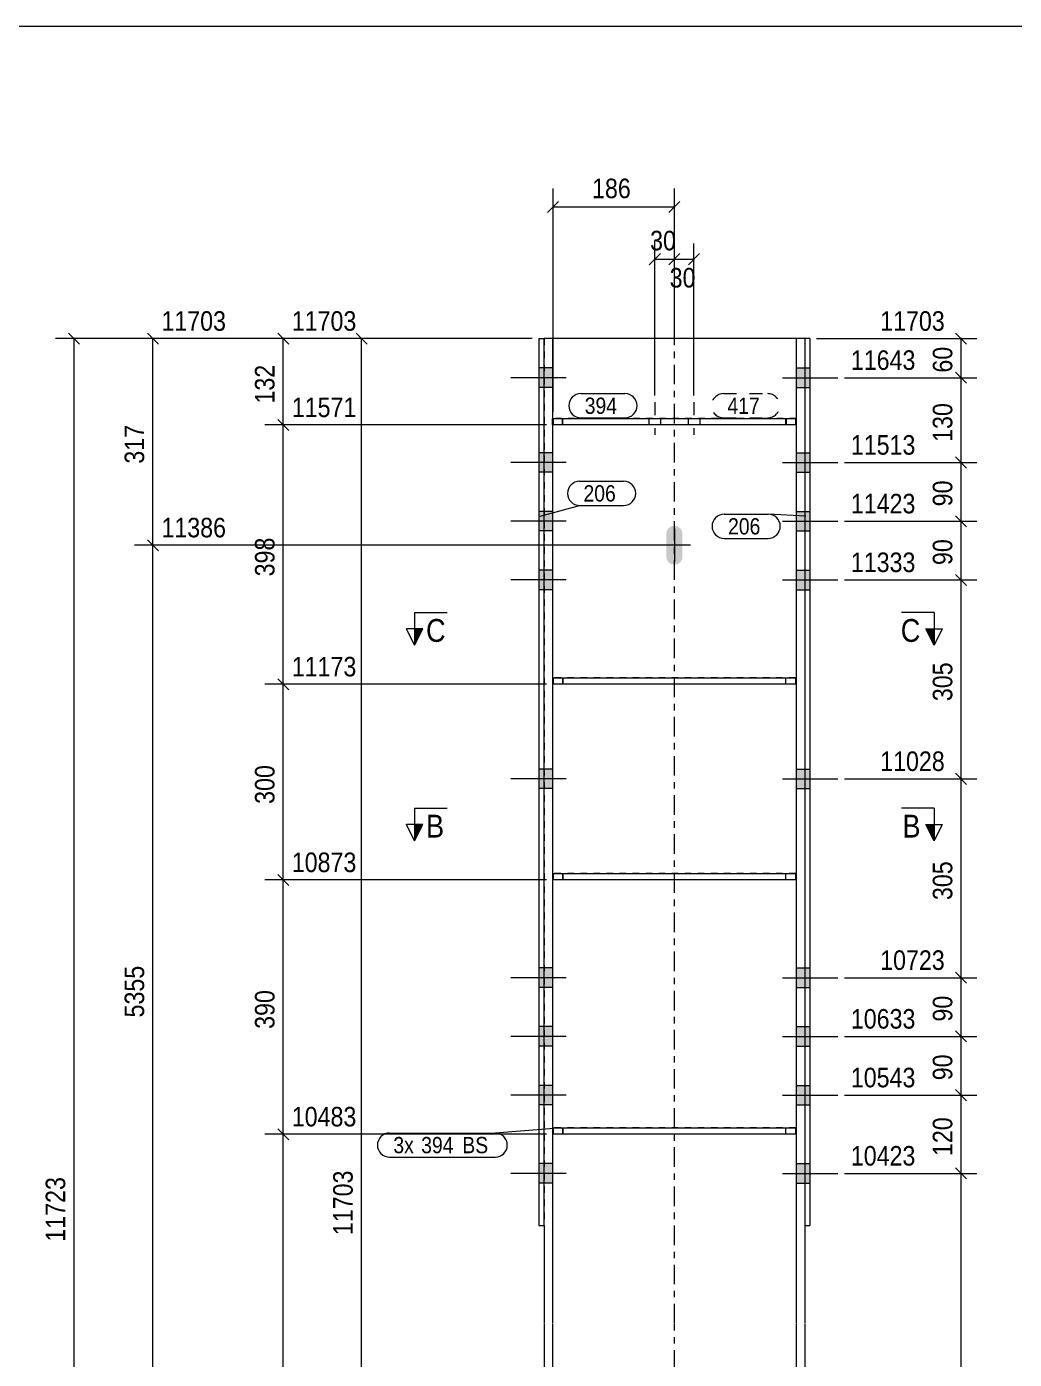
# Model space of a CAD drawing. Header units: millimetres. Extents: x 2 to 579, y 1 to 405.
# Drawn here: x 140.9 to 292.5, y 200.7 to 405 of the extents above; entities that cross this region are included whole.
import ezdxf

# ---------------------------------------------------------------- set-up
doc = ezdxf.new("R2010")
doc.units = ezdxf.units.MM
for name, pattern in [('XKITLINE00', [0]), ('XKITLINE01', [4, 1, -1, 1, -1]), ('XKITLINE02', [4, 2, -2]), ('XKITLINE03', [6, 3, -1, 1, -1])]:
    doc.linetypes.add(name, pattern=pattern)
for name, color, linetype, lineweight in [('Bolt', 3, 'Continuous', 0), ('Dimensions', 7, 'Continuous', 0), ('DrawingSheet', 5, 'Continuous', 0), ('Part', 2, 'Continuous', 0), ('PartMark', 7, 'Continuous', 0), ('Section', 6, 'Continuous', 0)]:
    doc.layers.add(name, color=color, linetype=linetype, lineweight=lineweight)
doc.styles.add('ARIAL', font='ARIAL.TTF')

# ---------------------------------------------------------------- blocks, each defined once
blk = doc.blocks.new('*A8')
at = {"layer": 'Bolt'}
blk.add_hatch(color=3, dxfattribs=at).paths.add_polyline_path([(240.79, 322.58), (240.31, 322.49), (239.84, 322.58), (239.43, 322.85), (239.16, 323.26), (239.06, 323.74), (239.06, 327.24), (239.16, 327.72), (239.43, 328.12), (239.84, 328.39), (240.31, 328.49), (240.79, 328.39), (241.2, 328.12), (241.47, 327.72), (241.56, 327.24), (241.56, 323.74), (241.47, 323.26), (241.2, 322.85)], flags=17)
at = {"layer": 'Bolt', "color": 3, "linetype": 'XKITLINE00', "lineweight": 0}
for p, q in [((240.31, 327.99), (240.31, 322.99)), ((242.81, 325.49), (237.81, 325.49))]:
    blk.add_line(p, q, dxfattribs=at)
blk = doc.blocks.new('*A9')
at = {"layer": 'Bolt'}
for points in [[(260.31, 349.67), (259.01, 349.67), (259.01, 352.67), (260.31, 352.67)], [(260.31, 349.67), (259.01, 349.67), (259.01, 352.67), (260.31, 352.67)], [(261.11, 349.67), (260.31, 349.67), (260.31, 352.67), (261.11, 352.67)], [(261.11, 349.67), (260.31, 349.67), (260.31, 352.67), (261.11, 352.67)], [(260.31, 336.67), (259.01, 336.67), (259.01, 339.67), (260.31, 339.67)], [(260.31, 336.67), (259.01, 336.67), (259.01, 339.67), (260.31, 339.67)], [(261.11, 336.67), (260.31, 336.67), (260.31, 339.67), (261.11, 339.67)], [(261.11, 336.67), (260.31, 336.67), (260.31, 339.67), (261.11, 339.67)], [(260.31, 327.67), (259.01, 327.67), (259.01, 330.67), (260.31, 330.67)], [(260.31, 327.67), (259.01, 327.67), (259.01, 330.67), (260.31, 330.67)], [(261.11, 327.67), (260.31, 327.67), (260.31, 330.67), (261.11, 330.67)], [(261.11, 327.67), (260.31, 327.67), (260.31, 330.67), (261.11, 330.67)], [(260.31, 318.67), (259.01, 318.67), (259.01, 321.67), (260.31, 321.67)], [(260.31, 318.67), (259.01, 318.67), (259.01, 321.67), (260.31, 321.67)], [(261.11, 318.67), (260.31, 318.67), (260.31, 321.67), (261.11, 321.67)], [(261.11, 318.67), (260.31, 318.67), (260.31, 321.67), (261.11, 321.67)], [(260.31, 288.17), (259.01, 288.17), (259.01, 291.17), (260.31, 291.17)], [(260.31, 288.17), (259.01, 288.17), (259.01, 291.17), (260.31, 291.17)], [(261.11, 288.17), (260.31, 288.17), (260.31, 291.17), (261.11, 291.17)], [(261.11, 288.17), (260.31, 288.17), (260.31, 291.17), (261.11, 291.17)], [(260.31, 257.67), (259.01, 257.67), (259.01, 260.67), (260.31, 260.67)], [(260.31, 257.67), (259.01, 257.67), (259.01, 260.67), (260.31, 260.67)], [(261.11, 257.67), (260.31, 257.67), (260.31, 260.67), (261.11, 260.67)], [(261.11, 257.67), (260.31, 257.67), (260.31, 260.67), (261.11, 260.67)], [(260.31, 248.67), (259.01, 248.67), (259.01, 251.67), (260.31, 251.67)], [(260.31, 248.67), (259.01, 248.67), (259.01, 251.67), (260.31, 251.67)], [(261.11, 248.67), (260.31, 248.67), (260.31, 251.67), (261.11, 251.67)], [(261.11, 248.67), (260.31, 248.67), (260.31, 251.67), (261.11, 251.67)], [(260.31, 239.67), (259.01, 239.67), (259.01, 242.67), (260.31, 242.67)], [(260.31, 239.67), (259.01, 239.67), (259.01, 242.67), (260.31, 242.67)], [(261.11, 239.67), (260.31, 239.67), (260.31, 242.67), (261.11, 242.67)], [(261.11, 239.67), (260.31, 239.67), (260.31, 242.67), (261.11, 242.67)], [(260.31, 227.67), (259.01, 227.67), (259.01, 230.67), (260.31, 230.67)], [(260.31, 227.67), (259.01, 227.67), (259.01, 230.67), (260.31, 230.67)], [(261.11, 227.67), (260.31, 227.67), (260.31, 230.67), (261.11, 230.67)], [(261.11, 227.67), (260.31, 227.67), (260.31, 230.67), (261.11, 230.67)]]:
    blk.add_hatch(color=3, dxfattribs=at).paths.add_polyline_path(points, flags=17)
at = {"layer": 'Bolt', "color": 3, "linetype": 'XKITLINE00', "lineweight": 0}
for p, q in [((259.01, 352.67), (260.31, 352.67)), ((259.01, 352.67), (260.31, 352.67)), ((260.31, 352.67), (261.11, 352.67)), ((260.31, 352.67), (261.11, 352.67)), ((256.91, 351.17), (265.41, 351.17)), ((256.91, 351.17), (265.41, 351.17)), ((259.01, 349.67), (260.31, 349.67)), ((259.01, 349.67), (260.31, 349.67)), ((260.31, 349.67), (261.11, 349.67)), ((260.31, 349.67), (261.11, 349.67)), ((259.01, 339.67), (260.31, 339.67)), ((259.01, 339.67), (260.31, 339.67)), ((260.31, 339.67), (261.11, 339.67)), ((260.31, 339.67), (261.11, 339.67)), ((256.91, 338.17), (265.41, 338.17)), ((256.91, 338.17), (265.41, 338.17)), ((259.01, 336.67), (260.31, 336.67)), ((259.01, 336.67), (260.31, 336.67)), ((260.31, 336.67), (261.11, 336.67)), ((260.31, 336.67), (261.11, 336.67)), ((256.91, 329.17), (265.41, 329.17)), ((256.91, 329.17), (265.41, 329.17)), ((259.01, 330.67), (260.31, 330.67)), ((259.01, 330.67), (260.31, 330.67)), ((260.31, 330.67), (261.11, 330.67)), ((260.31, 330.67), (261.11, 330.67)), ((259.01, 327.67), (260.31, 327.67)), ((259.01, 327.67), (260.31, 327.67)), ((260.31, 327.67), (261.11, 327.67)), ((260.31, 327.67), (261.11, 327.67)), ((259.01, 321.67), (260.31, 321.67)), ((259.01, 321.67), (260.31, 321.67)), ((260.31, 321.67), (261.11, 321.67)), ((260.31, 321.67), (261.11, 321.67)), ((256.91, 320.17), (265.41, 320.17)), ((256.91, 320.17), (265.41, 320.17)), ((259.01, 318.67), (260.31, 318.67)), ((259.01, 318.67), (260.31, 318.67)), ((260.31, 318.67), (261.11, 318.67)), ((260.31, 318.67), (261.11, 318.67)), ((259.01, 291.17), (260.31, 291.17)), ((259.01, 291.17), (260.31, 291.17)), ((260.31, 291.17), (261.11, 291.17)), ((260.31, 291.17), (261.11, 291.17)), ((256.91, 289.67), (265.41, 289.67)), ((256.91, 289.67), (265.41, 289.67)), ((259.01, 288.17), (260.31, 288.17)), ((259.01, 288.17), (260.31, 288.17)), ((260.31, 288.17), (261.11, 288.17)), ((260.31, 288.17), (261.11, 288.17)), ((259.01, 260.67), (260.31, 260.67)), ((259.01, 260.67), (260.31, 260.67)), ((260.31, 260.67), (261.11, 260.67)), ((260.31, 260.67), (261.11, 260.67)), ((256.91, 259.17), (265.41, 259.17)), ((256.91, 259.17), (265.41, 259.17)), ((259.01, 257.67), (260.31, 257.67)), ((259.01, 257.67), (260.31, 257.67)), ((260.31, 257.67), (261.11, 257.67)), ((260.31, 257.67), (261.11, 257.67)), ((259.01, 251.67), (260.31, 251.67)), ((259.01, 251.67), (260.31, 251.67)), ((260.31, 251.67), (261.11, 251.67)), ((260.31, 251.67), (261.11, 251.67)), ((256.91, 250.17), (265.41, 250.17)), ((256.91, 250.17), (265.41, 250.17)), ((259.01, 248.67), (260.31, 248.67)), ((259.01, 248.67), (260.31, 248.67)), ((260.31, 248.67), (261.11, 248.67)), ((260.31, 248.67), (261.11, 248.67)), ((256.91, 241.17), (265.41, 241.17)), ((256.91, 241.17), (265.41, 241.17)), ((259.01, 242.67), (260.31, 242.67)), ((259.01, 242.67), (260.31, 242.67)), ((260.31, 242.67), (261.11, 242.67)), ((260.31, 242.67), (261.11, 242.67)), ((259.01, 239.67), (260.31, 239.67)), ((259.01, 239.67), (260.31, 239.67)), ((260.31, 239.67), (261.11, 239.67)), ((260.31, 239.67), (261.11, 239.67)), ((256.91, 229.17), (265.41, 229.17)), ((256.91, 229.17), (265.41, 229.17)), ((259.01, 230.67), (260.31, 230.67)), ((259.01, 230.67), (260.31, 230.67)), ((260.31, 230.67), (261.11, 230.67)), ((260.31, 230.67), (261.11, 230.67)), ((259.01, 227.67), (260.31, 227.67)), ((259.01, 227.67), (260.31, 227.67)), ((260.31, 227.67), (261.11, 227.67)), ((260.31, 227.67), (261.11, 227.67))]:
    blk.add_line(p, q, dxfattribs=at)
blk = doc.blocks.new('*A10')
at = {"layer": 'Bolt'}
for points in [[(220.31, 349.67), (219.51, 349.67), (219.51, 352.67), (220.31, 352.67)], [(220.31, 349.67), (219.51, 349.67), (219.51, 352.67), (220.31, 352.67)], [(221.61, 349.67), (220.31, 349.67), (220.31, 352.67), (221.61, 352.67)], [(221.61, 349.67), (220.31, 349.67), (220.31, 352.67), (221.61, 352.67)], [(220.31, 336.67), (219.51, 336.67), (219.51, 339.67), (220.31, 339.67)], [(220.31, 336.67), (219.51, 336.67), (219.51, 339.67), (220.31, 339.67)], [(221.61, 336.67), (220.31, 336.67), (220.31, 339.67), (221.61, 339.67)], [(221.61, 336.67), (220.31, 336.67), (220.31, 339.67), (221.61, 339.67)], [(220.31, 327.67), (219.51, 327.67), (219.51, 330.67), (220.31, 330.67)], [(220.31, 327.67), (219.51, 327.67), (219.51, 330.67), (220.31, 330.67)], [(221.61, 327.67), (220.31, 327.67), (220.31, 330.67), (221.61, 330.67)], [(221.61, 327.67), (220.31, 327.67), (220.31, 330.67), (221.61, 330.67)], [(220.31, 318.67), (219.51, 318.67), (219.51, 321.67), (220.31, 321.67)], [(220.31, 318.67), (219.51, 318.67), (219.51, 321.67), (220.31, 321.67)], [(221.61, 318.67), (220.31, 318.67), (220.31, 321.67), (221.61, 321.67)], [(221.61, 318.67), (220.31, 318.67), (220.31, 321.67), (221.61, 321.67)], [(220.31, 288.17), (219.51, 288.17), (219.51, 291.17), (220.31, 291.17)], [(220.31, 288.17), (219.51, 288.17), (219.51, 291.17), (220.31, 291.17)], [(221.61, 288.17), (220.31, 288.17), (220.31, 291.17), (221.61, 291.17)], [(221.61, 288.17), (220.31, 288.17), (220.31, 291.17), (221.61, 291.17)], [(220.31, 257.67), (219.51, 257.67), (219.51, 260.67), (220.31, 260.67)], [(220.31, 257.67), (219.51, 257.67), (219.51, 260.67), (220.31, 260.67)], [(221.61, 257.67), (220.31, 257.67), (220.31, 260.67), (221.61, 260.67)], [(221.61, 257.67), (220.31, 257.67), (220.31, 260.67), (221.61, 260.67)], [(220.31, 248.67), (219.51, 248.67), (219.51, 251.67), (220.31, 251.67)], [(220.31, 248.67), (219.51, 248.67), (219.51, 251.67), (220.31, 251.67)], [(221.61, 248.67), (220.31, 248.67), (220.31, 251.67), (221.61, 251.67)], [(221.61, 248.67), (220.31, 248.67), (220.31, 251.67), (221.61, 251.67)], [(220.31, 239.67), (219.51, 239.67), (219.51, 242.67), (220.31, 242.67)], [(220.31, 239.67), (219.51, 239.67), (219.51, 242.67), (220.31, 242.67)], [(221.61, 239.67), (220.31, 239.67), (220.31, 242.67), (221.61, 242.67)], [(221.61, 239.67), (220.31, 239.67), (220.31, 242.67), (221.61, 242.67)], [(220.31, 227.67), (219.51, 227.67), (219.51, 230.67), (220.31, 230.67)], [(220.31, 227.67), (219.51, 227.67), (219.51, 230.67), (220.31, 230.67)], [(221.61, 227.67), (220.31, 227.67), (220.31, 230.67), (221.61, 230.67)], [(221.61, 227.67), (220.31, 227.67), (220.31, 230.67), (221.61, 230.67)]]:
    blk.add_hatch(color=3, dxfattribs=at).paths.add_polyline_path(points, flags=17)
at = {"layer": 'Bolt', "color": 3, "linetype": 'XKITLINE00', "lineweight": 0}
for p, q in [((220.31, 352.67), (219.51, 352.67)), ((220.31, 352.67), (219.51, 352.67)), ((221.61, 352.67), (220.31, 352.67)), ((221.61, 352.67), (220.31, 352.67)), ((223.71, 351.17), (215.21, 351.17)), ((223.71, 351.17), (215.21, 351.17)), ((220.31, 349.67), (219.51, 349.67)), ((220.31, 349.67), (219.51, 349.67)), ((221.61, 349.67), (220.31, 349.67)), ((221.61, 349.67), (220.31, 349.67)), ((220.31, 339.67), (219.51, 339.67)), ((220.31, 339.67), (219.51, 339.67)), ((221.61, 339.67), (220.31, 339.67)), ((221.61, 339.67), (220.31, 339.67)), ((223.71, 338.17), (215.21, 338.17)), ((223.71, 338.17), (215.21, 338.17)), ((220.31, 336.67), (219.51, 336.67)), ((220.31, 336.67), (219.51, 336.67)), ((221.61, 336.67), (220.31, 336.67)), ((221.61, 336.67), (220.31, 336.67)), ((223.71, 329.17), (215.21, 329.17)), ((223.71, 329.17), (215.21, 329.17)), ((220.31, 330.67), (219.51, 330.67)), ((220.31, 330.67), (219.51, 330.67)), ((221.61, 330.67), (220.31, 330.67)), ((221.61, 330.67), (220.31, 330.67)), ((220.31, 327.67), (219.51, 327.67)), ((220.31, 327.67), (219.51, 327.67)), ((221.61, 327.67), (220.31, 327.67)), ((221.61, 327.67), (220.31, 327.67)), ((220.31, 321.67), (219.51, 321.67)), ((220.31, 321.67), (219.51, 321.67)), ((221.61, 321.67), (220.31, 321.67)), ((221.61, 321.67), (220.31, 321.67)), ((223.71, 320.17), (215.21, 320.17)), ((223.71, 320.17), (215.21, 320.17)), ((220.31, 318.67), (219.51, 318.67)), ((220.31, 318.67), (219.51, 318.67)), ((221.61, 318.67), (220.31, 318.67)), ((221.61, 318.67), (220.31, 318.67)), ((220.31, 291.17), (219.51, 291.17)), ((220.31, 291.17), (219.51, 291.17)), ((221.61, 291.17), (220.31, 291.17)), ((221.61, 291.17), (220.31, 291.17)), ((223.71, 289.67), (215.21, 289.67)), ((223.71, 289.67), (215.21, 289.67)), ((220.31, 288.17), (219.51, 288.17)), ((220.31, 288.17), (219.51, 288.17)), ((221.61, 288.17), (220.31, 288.17)), ((221.61, 288.17), (220.31, 288.17)), ((220.31, 260.67), (219.51, 260.67)), ((220.31, 260.67), (219.51, 260.67)), ((221.61, 260.67), (220.31, 260.67)), ((221.61, 260.67), (220.31, 260.67)), ((223.71, 259.17), (215.21, 259.17)), ((223.71, 259.17), (215.21, 259.17)), ((220.31, 257.67), (219.51, 257.67)), ((220.31, 257.67), (219.51, 257.67)), ((221.61, 257.67), (220.31, 257.67)), ((221.61, 257.67), (220.31, 257.67)), ((220.31, 251.67), (219.51, 251.67)), ((220.31, 251.67), (219.51, 251.67)), ((221.61, 251.67), (220.31, 251.67)), ((221.61, 251.67), (220.31, 251.67)), ((223.71, 250.17), (215.21, 250.17)), ((223.71, 250.17), (215.21, 250.17)), ((220.31, 248.67), (219.51, 248.67)), ((220.31, 248.67), (219.51, 248.67)), ((221.61, 248.67), (220.31, 248.67)), ((221.61, 248.67), (220.31, 248.67)), ((223.71, 241.17), (215.21, 241.17)), ((223.71, 241.17), (215.21, 241.17)), ((220.31, 242.67), (219.51, 242.67)), ((220.31, 242.67), (219.51, 242.67)), ((221.61, 242.67), (220.31, 242.67)), ((221.61, 242.67), (220.31, 242.67)), ((220.31, 239.67), (219.51, 239.67)), ((220.31, 239.67), (219.51, 239.67)), ((221.61, 239.67), (220.31, 239.67)), ((221.61, 239.67), (220.31, 239.67)), ((223.71, 229.17), (215.21, 229.17)), ((223.71, 229.17), (215.21, 229.17)), ((220.31, 230.67), (219.51, 230.67)), ((220.31, 230.67), (219.51, 230.67)), ((221.61, 230.67), (220.31, 230.67)), ((221.61, 230.67), (220.31, 230.67)), ((220.31, 227.67), (219.51, 227.67)), ((220.31, 227.67), (219.51, 227.67)), ((221.61, 227.67), (220.31, 227.67)), ((221.61, 227.67), (220.31, 227.67))]:
    blk.add_line(p, q, dxfattribs=at)
blk = doc.blocks.new('*A13')
at = {"layer": 'Bolt', "color": 3, "linetype": 'XKITLINE02', "lineweight": 0}
for p, q in [((237.31, 347.43), (237.31, 342.43)), ((237.31, 347.43), (237.31, 342.43)), ((243.31, 347.43), (243.31, 342.43)), ((243.31, 347.43), (243.31, 342.43)), ((236.41, 344.93), (236.41, 343.93)), ((236.41, 344.93), (236.41, 343.93)), ((238.21, 344.93), (238.21, 343.93)), ((238.21, 344.93), (238.21, 343.93)), ((242.41, 344.93), (242.41, 343.93)), ((242.41, 344.93), (242.41, 343.93)), ((244.21, 344.93), (244.21, 343.93)), ((244.21, 344.93), (244.21, 343.93))]:
    blk.add_line(p, q, dxfattribs=at)
blk = doc.blocks.new('*A14')
at = {"layer": 'Part', "color": 7, "linetype": 'XKITLINE03', "lineweight": 0}
for p, q in [((240.31, 206.17), (240.31, 367.17)), ((240.31, 133.07), (240.31, 206.07))]:
    blk.add_line(p, q, dxfattribs=at)
at = {"layer": 'Part', "color": 2, "linetype": 'XKITLINE00', "lineweight": 0}
for p, q in [((260.31, 357.17), (220.31, 357.17)), ((221.61, 357.17), (221.61, 206.17)), ((259.01, 357.17), (259.01, 206.17)), ((220.31, 221.17), (220.31, 206.17)), ((260.31, 221.17), (260.31, 206.17)), ((220.31, 206.07), (220.31, 133.07)), ((221.61, 206.07), (221.61, 133.07)), ((259.01, 206.07), (259.01, 133.07)), ((260.31, 206.07), (260.31, 133.07))]:
    blk.add_line(p, q, dxfattribs=at)
at = {"layer": 'Part', "color": 7, "linetype": 'XKITLINE01', "lineweight": 0}
for p, q in [((220.31, 357.17), (220.31, 221.17)), ((260.31, 357.17), (260.31, 221.17))]:
    blk.add_line(p, q, dxfattribs=at)
blk = doc.blocks.new('*A15')
at = {"layer": 'Part', "color": 2, "linetype": 'XKITLINE00', "lineweight": 0}
for p, q in [((261.11, 357.17), (260.31, 357.17)), ((260.31, 357.17), (260.31, 221.17)), ((261.11, 357.17), (261.11, 221.17)), ((260.31, 221.17), (261.11, 221.17))]:
    blk.add_line(p, q, dxfattribs=at)
blk = doc.blocks.new('*A16')
at = {"layer": 'Part', "color": 2, "linetype": 'XKITLINE00', "lineweight": 0}
for p, q in [((221.71, 275.17), (258.91, 275.17)), ((221.71, 275.17), (221.71, 274.17)), ((258.91, 274.17), (221.71, 274.17)), ((258.91, 275.17), (258.91, 274.17))]:
    blk.add_line(p, q, dxfattribs=at)
at = {"layer": 'Part', "color": 7, "linetype": 'XKITLINE01', "lineweight": 0}
for p, q in [((223.21, 274.17), (223.21, 275.17)), ((257.41, 274.17), (257.41, 275.17))]:
    blk.add_line(p, q, dxfattribs=at)
blk = doc.blocks.new('*A17')
at = {"layer": 'Part', "color": 7, "linetype": 'XKITLINE01', "lineweight": 0}
for p, q in [((258.91, 275.17), (221.71, 275.17)), ((221.71, 274.17), (221.71, 275.17)), ((258.91, 274.17), (221.71, 274.17)), ((223.21, 275.17), (223.21, 274.17)), ((257.41, 274.17), (257.41, 275.17)), ((258.91, 275.17), (258.91, 274.17))]:
    blk.add_line(p, q, dxfattribs=at)
blk = doc.blocks.new('*A18')
at = {"layer": 'Part', "color": 2, "linetype": 'XKITLINE00', "lineweight": 0}
for p, q in [((221.71, 305.17), (258.91, 305.17)), ((221.71, 305.17), (221.71, 304.17)), ((258.91, 305.17), (258.91, 304.17)), ((258.91, 304.17), (221.71, 304.17))]:
    blk.add_line(p, q, dxfattribs=at)
at = {"layer": 'Part', "color": 7, "linetype": 'XKITLINE01', "lineweight": 0}
for p, q in [((223.21, 304.17), (223.21, 305.17)), ((257.41, 304.17), (257.41, 305.17))]:
    blk.add_line(p, q, dxfattribs=at)
blk = doc.blocks.new('*A19')
at = {"layer": 'Part', "color": 7, "linetype": 'XKITLINE01', "lineweight": 0}
for p, q in [((258.91, 305.17), (221.71, 305.17)), ((221.71, 304.17), (221.71, 305.17)), ((223.21, 305.17), (223.21, 304.17)), ((257.41, 304.17), (257.41, 305.17)), ((258.91, 305.17), (258.91, 304.17)), ((258.91, 304.17), (221.71, 304.17))]:
    blk.add_line(p, q, dxfattribs=at)
blk = doc.blocks.new('*A20')
at = {"layer": 'Part', "color": 2, "linetype": 'XKITLINE00', "lineweight": 0}
for p, q in [((221.71, 236.17), (258.91, 236.17)), ((221.71, 236.17), (221.71, 235.17)), ((258.91, 235.17), (221.71, 235.17)), ((258.91, 236.17), (258.91, 235.17))]:
    blk.add_line(p, q, dxfattribs=at)
at = {"layer": 'Part', "color": 7, "linetype": 'XKITLINE01', "lineweight": 0}
for p, q in [((223.21, 235.17), (223.21, 236.17)), ((257.41, 235.17), (257.41, 236.17))]:
    blk.add_line(p, q, dxfattribs=at)
blk = doc.blocks.new('*A21')
at = {"layer": 'Part', "color": 7, "linetype": 'XKITLINE01', "lineweight": 0}
for p, q in [((258.91, 236.17), (221.71, 236.17)), ((221.71, 235.17), (221.71, 236.17)), ((258.91, 235.17), (221.71, 235.17)), ((223.21, 236.17), (223.21, 235.17)), ((257.41, 235.17), (257.41, 236.17)), ((258.91, 236.17), (258.91, 235.17))]:
    blk.add_line(p, q, dxfattribs=at)
blk = doc.blocks.new('*A22')
at = {"layer": 'Part', "color": 2, "linetype": 'XKITLINE00', "lineweight": 0}
for p, q in [((221.71, 344.93), (258.91, 344.93)), ((221.71, 344.93), (221.71, 343.93)), ((258.91, 343.93), (221.71, 343.93)), ((258.91, 344.93), (258.91, 343.93))]:
    blk.add_line(p, q, dxfattribs=at)
at = {"layer": 'Part', "color": 7, "linetype": 'XKITLINE01', "lineweight": 0}
for p, q in [((223.21, 343.93), (223.21, 344.93)), ((257.41, 343.93), (257.41, 344.93))]:
    blk.add_line(p, q, dxfattribs=at)
blk = doc.blocks.new('*A23')
at = {"layer": 'Part', "color": 2, "linetype": 'XKITLINE00', "lineweight": 0}
for p, q in [((219.51, 357.17), (220.31, 357.17)), ((219.51, 357.17), (219.51, 221.17)), ((220.31, 221.17), (220.31, 357.17)), ((219.51, 221.17), (220.31, 221.17))]:
    blk.add_line(p, q, dxfattribs=at)
blk = doc.blocks.new('*A26')
at = {"layer": 'Part', "color": 7, "linetype": 'XKITLINE01', "lineweight": 0}
for p, q in [((259.01, 344.93), (221.61, 344.93)), ((221.61, 343.93), (221.61, 344.93)), ((259.01, 343.93), (221.61, 343.93)), ((223.11, 344.93), (223.11, 343.93)), ((257.51, 343.93), (257.51, 344.93)), ((259.01, 344.93), (259.01, 343.93))]:
    blk.add_line(p, q, dxfattribs=at)
blk = doc.blocks.new('*A63')
at = {"layer": 'DrawingSheet', "color": 5, "linetype": 'XKITLINE00', "lineweight": 0}
blk.add_line((579, 405), (5, 405), dxfattribs=at)
blk = doc.blocks.new('*A71')
at = {"layer": 'Dimensions', "color": 7, "linetype": 'XKITLINE00', "lineweight": 0}
for p, q in [((147.35, 358.02), (149.05, 356.32)), ((218.51, 357.17), (145.35, 357.17)), ((148.2, 91.35), (148.2, 357.17))]:
    blk.add_line(p, q, dxfattribs=at)
at = {"layer": 'Dimensions', "color": 3}
blk.add_point((148.2, 357.17), dxfattribs=at)
at = {"layer": 'Dimensions', "color": 3, "style": 'ARIAL', "width": 0.85}
blk.add_text('11723', height=3, rotation=90.0002, dxfattribs=at).set_placement((146.85, 218.7))
blk = doc.blocks.new('*A73')
at = {"layer": 'Dimensions', "color": 7, "linetype": 'XKITLINE00', "lineweight": 0}
for p, q in [((220.71, 343.93), (177.46, 343.93)), ((179.47, 344.78), (181.16, 343.08)), ((180.31, 304.17), (180.31, 343.93)), ((179.47, 305.02), (181.16, 303.32)), ((220.71, 304.17), (177.46, 304.17))]:
    blk.add_line(p, q, dxfattribs=at)
at = {"layer": 'Dimensions', "color": 3}
for p in [(180.31, 343.93), (180.31, 304.17)]:
    blk.add_point(p, dxfattribs=at)
at = {"layer": 'Dimensions', "color": 3, "style": 'ARIAL', "width": 0.85}
blk.add_text('11571', height=3, dxfattribs=at).set_placement((181.61, 345.13))
blk.add_text('398', height=3, rotation=90.0002, dxfattribs=at).set_placement((178.96, 320.71))
blk = doc.blocks.new('*A74')
at = {"layer": 'Dimensions', "color": 7, "linetype": 'XKITLINE00', "lineweight": 0}
for p, q in [((179.47, 358.02), (181.16, 356.32)), ((218.51, 357.17), (177.46, 357.17)), ((180.31, 343.93), (180.31, 357.17)), ((220.71, 343.93), (177.46, 343.93)), ((179.47, 344.78), (181.16, 343.08))]:
    blk.add_line(p, q, dxfattribs=at)
at = {"layer": 'Dimensions', "color": 3}
for p in [(180.31, 357.17), (180.31, 343.93)]:
    blk.add_point(p, dxfattribs=at)
at = {"layer": 'Dimensions', "color": 3, "style": 'ARIAL', "width": 0.85}
blk.add_text('11703', height=3, dxfattribs=at).set_placement((181.61, 358.37))
blk.add_text('132', height=3, rotation=90.0002, dxfattribs=at).set_placement((178.96, 347.21))
blk = doc.blocks.new('*A75')
at = {"layer": 'Dimensions', "color": 7, "linetype": 'XKITLINE00', "lineweight": 0}
for p, q in [((266.41, 229.17), (286.71, 229.17)), ((283.47, 230.02), (285.16, 228.32)), ((284.31, 93.35), (284.31, 229.17)), ((284.31, 100.57), (284.31, 93.35)), ((283.47, 94.2), (285.16, 92.5)), ((283.81, 95.85), (284.31, 93.35)), ((284.81, 95.85), (284.31, 93.35)), ((261.31, 93.35), (286.71, 93.35)), ((261.31, 93.35), (286.71, 93.35))]:
    blk.add_line(p, q, dxfattribs=at)
at = {"layer": 'Dimensions', "color": 3}
for p in [(284.31, 229.17), (284.31, 93.35)]:
    blk.add_point(p, dxfattribs=at)
at = {"layer": 'Dimensions', "color": 7}
blk.add_point((284.31, 93.35), dxfattribs=at)
at = {"layer": 'Dimensions', "color": 3, "style": 'ARIAL', "width": 0.85}
blk.add_text('10423', height=3, dxfattribs=at).set_placement((267.39, 230.37))
for s, p in [('10423', (282.96, 155.7)), ('RD', (283.11, 94.79))]:
    blk.add_text(s, height=3, rotation=90.0002, dxfattribs=at).set_placement(p)
blk = doc.blocks.new('*A76')
at = {"layer": 'Dimensions', "color": 7, "linetype": 'XKITLINE00', "lineweight": 0}
for p, q in [((266.41, 241.17), (286.71, 241.17)), ((283.47, 242.02), (285.16, 240.32)), ((284.31, 229.17), (284.31, 241.17)), ((266.41, 229.17), (286.71, 229.17)), ((283.47, 230.02), (285.16, 228.32))]:
    blk.add_line(p, q, dxfattribs=at)
at = {"layer": 'Dimensions', "color": 3}
for p in [(284.31, 241.17), (284.31, 229.17)]:
    blk.add_point(p, dxfattribs=at)
at = {"layer": 'Dimensions', "color": 3, "style": 'ARIAL', "width": 0.85}
blk.add_text('10543', height=3, dxfattribs=at).set_placement((267.39, 242.37))
blk.add_text('120', height=3, rotation=90.0002, dxfattribs=at).set_placement((282.96, 231.83))
blk = doc.blocks.new('*A77')
at = {"layer": 'Dimensions', "color": 7, "linetype": 'XKITLINE00', "lineweight": 0}
for p, q in [((266.41, 250.17), (286.71, 250.17)), ((283.47, 251.02), (285.16, 249.32)), ((284.31, 241.17), (284.31, 250.17)), ((266.41, 241.17), (286.71, 241.17)), ((283.47, 242.02), (285.16, 240.32))]:
    blk.add_line(p, q, dxfattribs=at)
at = {"layer": 'Dimensions', "color": 3}
for p in [(284.31, 250.17), (284.31, 241.17)]:
    blk.add_point(p, dxfattribs=at)
at = {"layer": 'Dimensions', "color": 3, "style": 'ARIAL', "width": 0.85}
blk.add_text('10633', height=3, dxfattribs=at).set_placement((267.39, 251.37))
blk.add_text('90', height=3, rotation=90.0002, dxfattribs=at).set_placement((282.96, 243.45))
blk = doc.blocks.new('*A78')
at = {"layer": 'Dimensions', "color": 7, "linetype": 'XKITLINE00', "lineweight": 0}
for p, q in [((283.47, 260.02), (285.16, 258.32)), ((266.41, 259.17), (286.71, 259.17)), ((284.31, 250.17), (284.31, 259.17)), ((266.41, 250.17), (286.71, 250.17)), ((283.47, 251.02), (285.16, 249.32))]:
    blk.add_line(p, q, dxfattribs=at)
at = {"layer": 'Dimensions', "color": 3}
for p in [(284.31, 259.17), (284.31, 250.17)]:
    blk.add_point(p, dxfattribs=at)
at = {"layer": 'Dimensions', "color": 3, "style": 'ARIAL', "width": 0.85}
blk.add_text('10723', height=3, dxfattribs=at).set_placement((271.89, 260.37))
blk.add_text('90', height=3, rotation=90.0002, dxfattribs=at).set_placement((282.96, 252.45))
blk = doc.blocks.new('*A79')
at = {"layer": 'Dimensions', "color": 7, "linetype": 'XKITLINE00', "lineweight": 0}
for p, q in [((283.47, 290.52), (285.16, 288.82)), ((266.41, 289.67), (286.71, 289.67)), ((284.31, 259.17), (284.31, 289.67)), ((283.47, 260.02), (285.16, 258.32)), ((266.41, 259.17), (286.71, 259.17))]:
    blk.add_line(p, q, dxfattribs=at)
at = {"layer": 'Dimensions', "color": 3}
for p in [(284.31, 289.67), (284.31, 259.17)]:
    blk.add_point(p, dxfattribs=at)
at = {"layer": 'Dimensions', "color": 3, "style": 'ARIAL', "width": 0.85}
blk.add_text('11028', height=3, dxfattribs=at).set_placement((271.89, 290.87))
blk.add_text('305', height=3, rotation=90.0002, dxfattribs=at).set_placement((282.96, 271.08))
blk = doc.blocks.new('*A80')
at = {"layer": 'Dimensions', "color": 7, "linetype": 'XKITLINE00', "lineweight": 0}
for p, q in [((283.47, 321.02), (285.16, 319.32)), ((266.41, 320.17), (286.71, 320.17)), ((284.31, 289.67), (284.31, 320.17)), ((283.47, 290.52), (285.16, 288.82)), ((266.41, 289.67), (286.71, 289.67))]:
    blk.add_line(p, q, dxfattribs=at)
at = {"layer": 'Dimensions', "color": 3}
for p in [(284.31, 320.17), (284.31, 289.67)]:
    blk.add_point(p, dxfattribs=at)
at = {"layer": 'Dimensions', "color": 3, "style": 'ARIAL', "width": 0.85}
blk.add_text('11333', height=3, dxfattribs=at).set_placement((267.39, 321.37))
blk.add_text('305', height=3, rotation=90.0002, dxfattribs=at).set_placement((282.96, 301.58))
blk = doc.blocks.new('*A81')
at = {"layer": 'Dimensions', "color": 7, "linetype": 'XKITLINE00', "lineweight": 0}
for p, q in [((266.41, 329.17), (286.71, 329.17)), ((283.47, 330.02), (285.16, 328.32)), ((284.31, 320.17), (284.31, 329.17)), ((283.47, 321.02), (285.16, 319.32)), ((266.41, 320.17), (286.71, 320.17))]:
    blk.add_line(p, q, dxfattribs=at)
at = {"layer": 'Dimensions', "color": 3}
for p in [(284.31, 329.17), (284.31, 320.17)]:
    blk.add_point(p, dxfattribs=at)
at = {"layer": 'Dimensions', "color": 3, "style": 'ARIAL', "width": 0.85}
blk.add_text('11423', height=3, dxfattribs=at).set_placement((267.39, 330.37))
blk.add_text('90', height=3, rotation=90.0002, dxfattribs=at).set_placement((282.96, 322.45))
blk = doc.blocks.new('*A82')
at = {"layer": 'Dimensions', "color": 7, "linetype": 'XKITLINE00', "lineweight": 0}
for p, q in [((266.41, 338.17), (286.71, 338.17)), ((283.47, 339.02), (285.16, 337.32)), ((284.31, 329.17), (284.31, 338.17)), ((266.41, 329.17), (286.71, 329.17)), ((283.47, 330.02), (285.16, 328.32))]:
    blk.add_line(p, q, dxfattribs=at)
at = {"layer": 'Dimensions', "color": 3}
for p in [(284.31, 338.17), (284.31, 329.17)]:
    blk.add_point(p, dxfattribs=at)
at = {"layer": 'Dimensions', "color": 3, "style": 'ARIAL', "width": 0.85}
blk.add_text('11513', height=3, dxfattribs=at).set_placement((267.39, 339.37))
blk.add_text('90', height=3, rotation=90.0002, dxfattribs=at).set_placement((282.96, 331.45))
blk = doc.blocks.new('*A83')
at = {"layer": 'Dimensions', "color": 7, "linetype": 'XKITLINE00', "lineweight": 0}
for p, q in [((283.47, 352.02), (285.16, 350.32)), ((266.41, 351.17), (286.71, 351.17)), ((284.31, 338.17), (284.31, 351.17)), ((266.41, 338.17), (286.71, 338.17)), ((283.47, 339.02), (285.16, 337.32))]:
    blk.add_line(p, q, dxfattribs=at)
at = {"layer": 'Dimensions', "color": 3}
for p in [(284.31, 351.17), (284.31, 338.17)]:
    blk.add_point(p, dxfattribs=at)
at = {"layer": 'Dimensions', "color": 3, "style": 'ARIAL', "width": 0.85}
blk.add_text('11643', height=3, dxfattribs=at).set_placement((267.39, 352.37))
blk.add_text('130', height=3, rotation=90.0002, dxfattribs=at).set_placement((282.96, 341.33))
blk = doc.blocks.new('*A84')
at = {"layer": 'Dimensions', "color": 7, "linetype": 'XKITLINE00', "lineweight": 0}
for p, q in [((283.47, 358.02), (285.16, 356.32)), ((262.11, 357.17), (286.71, 357.17)), ((284.31, 351.17), (284.31, 357.17)), ((283.47, 352.02), (285.16, 350.32)), ((266.41, 351.17), (286.71, 351.17))]:
    blk.add_line(p, q, dxfattribs=at)
at = {"layer": 'Dimensions', "color": 3}
for p in [(284.31, 357.17), (284.31, 351.17)]:
    blk.add_point(p, dxfattribs=at)
at = {"layer": 'Dimensions', "color": 3, "style": 'ARIAL', "width": 0.85}
blk.add_text('11703', height=3, dxfattribs=at).set_placement((271.89, 358.37))
blk.add_text('60', height=3, rotation=90.0002, dxfattribs=at).set_placement((282.96, 351.95))
blk = doc.blocks.new('*A85')
at = {"layer": 'Dimensions', "color": 7, "linetype": 'XKITLINE00', "lineweight": 0}
for p, q in [((221.71, 345.93), (221.71, 380.2)), ((240.31, 358.17), (240.31, 380.2)), ((222.56, 378.2), (220.87, 376.5)), ((241.16, 378.2), (239.47, 376.5)), ((221.71, 377.35), (240.31, 377.35))]:
    blk.add_line(p, q, dxfattribs=at)
at = {"layer": 'Dimensions', "color": 3}
for p in [(221.71, 377.35), (240.31, 377.35)]:
    blk.add_point(p, dxfattribs=at)
at = {"layer": 'Dimensions', "color": 3, "style": 'ARIAL', "width": 0.85}
blk.add_text('186', height=3, dxfattribs=at).set_placement((227.68, 378.7))
blk = doc.blocks.new('*A88')
at = {"layer": 'Dimensions', "color": 7, "linetype": 'XKITLINE00', "lineweight": 0}
for p, q in [((237.31, 348.43), (237.31, 372.2)), ((240.31, 358.17), (240.31, 372.2)), ((238.16, 370.2), (236.47, 368.5)), ((241.16, 370.2), (239.47, 368.5)), ((237.31, 369.35), (240.31, 369.35))]:
    blk.add_line(p, q, dxfattribs=at)
at = {"layer": 'Dimensions', "color": 3}
for p in [(237.31, 369.35), (240.31, 369.35)]:
    blk.add_point(p, dxfattribs=at)
at = {"layer": 'Dimensions', "color": 3, "style": 'ARIAL', "width": 0.85}
blk.add_text('30', height=3, dxfattribs=at).set_placement((236.59, 370.7))
blk = doc.blocks.new('*A89')
at = {"layer": 'Dimensions', "color": 7, "linetype": 'XKITLINE00', "lineweight": 0}
for p, q in [((241.16, 370.2), (239.47, 368.5)), ((240.31, 358.17), (240.31, 371.75)), ((244.16, 370.2), (242.47, 368.5)), ((243.31, 348.43), (243.31, 371.75)), ((240.31, 369.35), (243.31, 369.35))]:
    blk.add_line(p, q, dxfattribs=at)
at = {"layer": 'Dimensions', "color": 3}
for p in [(240.31, 369.35), (243.31, 369.35)]:
    blk.add_point(p, dxfattribs=at)
at = {"layer": 'Dimensions', "color": 3, "style": 'ARIAL', "width": 0.85}
blk.add_text('30', height=3, dxfattribs=at).set_placement((239.59, 365))
blk = doc.blocks.new('*A91')
at = {"layer": 'PartMark', "color": 7, "linetype": 'XKITLINE02', "lineweight": 0}
for p, q in [((247.86, 348.73), (254.63, 348.73)), ((247.86, 345.03), (254.63, 345.03))]:
    blk.add_line(p, q, dxfattribs=at)
for centre, start, end in [((247.86, 346.88), 90, 270), ((254.63, 346.88), 270, 90)]:
    blk.add_arc(centre, 1.85, start, end, dxfattribs=at)
at = {"layer": 'PartMark', "color": 3, "style": 'ARIAL', "width": 0.85}
blk.add_text('417', height=2.5, dxfattribs=at).set_placement((248.46, 345.63))
blk = doc.blocks.new('*A94')
at = {"layer": 'PartMark', "color": 7, "linetype": 'XKITLINE00', "lineweight": 0}
for p, q in [((225.77, 335.29), (232.53, 335.29)), ((219.7, 329.94), (225.77, 331.59)), ((225.77, 331.59), (232.53, 331.59))]:
    blk.add_line(p, q, dxfattribs=at)
for centre, start, end in [((225.77, 333.44), 90, 270), ((232.53, 333.44), 270, 90)]:
    blk.add_arc(centre, 1.85, start, end, dxfattribs=at)
at = {"layer": 'PartMark', "color": 3, "style": 'ARIAL', "width": 0.85}
blk.add_text('206', height=2.5, dxfattribs=at).set_placement((226.37, 332.19))
blk = doc.blocks.new('*A95')
at = {"layer": 'PartMark', "color": 7, "linetype": 'XKITLINE00', "lineweight": 0}
for p, q in [((225.96, 348.73), (232.73, 348.73)), ((225.96, 345.03), (232.73, 345.03))]:
    blk.add_line(p, q, dxfattribs=at)
for centre, start, end in [((225.96, 346.88), 90, 270), ((232.73, 346.88), 270, 90)]:
    blk.add_arc(centre, 1.85, start, end, dxfattribs=at)
at = {"layer": 'PartMark', "color": 3, "style": 'ARIAL', "width": 0.85}
blk.add_text('394', height=2.5, dxfattribs=at).set_placement((226.56, 345.63))
blk = doc.blocks.new('*A96')
at = {"layer": 'PartMark', "color": 7, "linetype": 'XKITLINE00', "lineweight": 0}
for p, q in [((247.95, 330.24), (254.71, 330.24)), ((260.5, 329.94), (254.71, 330.24)), ((247.95, 326.54), (254.71, 326.54))]:
    blk.add_line(p, q, dxfattribs=at)
for centre, start, end in [((247.95, 328.39), 90, 270), ((254.71, 328.39), 270, 90)]:
    blk.add_arc(centre, 1.85, start, end, dxfattribs=at)
at = {"layer": 'PartMark', "color": 3, "style": 'ARIAL', "width": 0.85}
blk.add_text('206', height=2.5, dxfattribs=at).set_placement((248.55, 327.14))
blk = doc.blocks.new('*A98')
at = {"layer": 'PartMark', "color": 7, "linetype": 'XKITLINE00', "lineweight": 0}
for p, q in [((196.6, 235.36), (212.83, 235.36)), ((222.49, 236.1), (212.83, 235.36)), ((196.6, 231.66), (212.83, 231.66))]:
    blk.add_line(p, q, dxfattribs=at)
for centre, start, end in [((196.6, 233.51), 90, 270), ((212.83, 233.51), 270, 90)]:
    blk.add_arc(centre, 1.85, start, end, dxfattribs=at)
at = {"layer": 'PartMark', "color": 3, "style": 'ARIAL', "width": 0.85}
for s, p in [('3x', (197.2, 232.26)), ('394', (201.47, 232.26)), ('BS', (207.78, 232.26))]:
    blk.add_text(s, height=2.5, dxfattribs=at).set_placement(p)
blk = doc.blocks.new('*A99')
at = {"layer": 'Section'}
for points in [[(201.71, 282.67), (200.46, 280.17), (200.46, 282.67)], [(280.17, 282.67), (280.17, 280.17), (278.92, 282.67)]]:
    blk.add_hatch(color=3, dxfattribs=at).paths.add_polyline_path(points, flags=17)
at = {"layer": 'Section', "color": 1, "linetype": 'XKITLINE00', "lineweight": 0}
for p, q in [((200.46, 285.17), (205.46, 285.17)), ((200.46, 285.17), (200.46, 280.17)), ((280.17, 285.17), (275.17, 285.17)), ((280.17, 285.17), (280.17, 280.17))]:
    blk.add_line(p, q, dxfattribs=at)
at = {"layer": 'Section', "color": 3, "linetype": 'XKITLINE00', "lineweight": 0}
for p, q in [((200.46, 280.17), (199.21, 282.67)), ((201.71, 282.67), (199.21, 282.67)), ((200.46, 280.17), (201.71, 282.67)), ((278.92, 282.67), (281.42, 282.67)), ((280.17, 280.17), (278.92, 282.67)), ((281.42, 282.67), (280.17, 280.17))]:
    blk.add_line(p, q, dxfattribs=at)
at = {"layer": 'Section', "color": 7, "style": 'ARIAL', "width": 0.85}
for p in [(202.21, 280.67), (275.31, 280.67)]:
    blk.add_text('B', height=3.5, dxfattribs=at).set_placement(p)
blk = doc.blocks.new('*A100')
at = {"layer": 'Section'}
for points in [[(201.71, 312.67), (200.46, 310.17), (200.46, 312.67)], [(280.17, 312.67), (280.17, 310.17), (278.92, 312.67)]]:
    blk.add_hatch(color=3, dxfattribs=at).paths.add_polyline_path(points, flags=17)
at = {"layer": 'Section', "color": 1, "linetype": 'XKITLINE00', "lineweight": 0}
for p, q in [((200.46, 315.17), (205.46, 315.17)), ((200.46, 315.17), (200.46, 310.17)), ((280.17, 315.17), (275.17, 315.17)), ((280.17, 315.17), (280.17, 310.17))]:
    blk.add_line(p, q, dxfattribs=at)
at = {"layer": 'Section', "color": 3, "linetype": 'XKITLINE00', "lineweight": 0}
for p, q in [((200.46, 310.17), (199.21, 312.67)), ((201.71, 312.67), (199.21, 312.67)), ((200.46, 310.17), (201.71, 312.67)), ((278.92, 312.67), (281.42, 312.67)), ((280.17, 310.17), (278.92, 312.67)), ((281.42, 312.67), (280.17, 310.17))]:
    blk.add_line(p, q, dxfattribs=at)
at = {"layer": 'Section', "color": 7, "style": 'ARIAL', "width": 0.85}
for p in [(202.21, 310.67), (275.05, 310.67)]:
    blk.add_text('C', height=3.5, dxfattribs=at).set_placement(p)
blk = doc.blocks.new('*A103')
at = {"layer": 'Dimensions', "color": 7, "linetype": 'XKITLINE00', "lineweight": 0}
for p, q in [((191.47, 358.02), (193.16, 356.32)), ((218.51, 357.17), (189.46, 357.17)), ((192.31, 93.35), (192.31, 357.17))]:
    blk.add_line(p, q, dxfattribs=at)
at = {"layer": 'Dimensions', "color": 3}
blk.add_point((192.31, 357.17), dxfattribs=at)
at = {"layer": 'Dimensions', "color": 3, "style": 'ARIAL', "width": 0.85}
blk.add_text('11703', height=3, rotation=90.0002, dxfattribs=at).set_placement((190.96, 219.7))
blk = doc.blocks.new('*A107')
at = {"layer": 'Dimensions', "color": 7, "linetype": 'XKITLINE00', "lineweight": 0}
for p, q in [((239.31, 325.49), (157.46, 325.49)), ((159.47, 326.34), (161.16, 324.64)), ((160.31, 189.57), (160.31, 325.49)), ((159.47, 190.42), (161.16, 188.72)), ((239.31, 189.57), (157.46, 189.57))]:
    blk.add_line(p, q, dxfattribs=at)
at = {"layer": 'Dimensions', "color": 3}
for p in [(160.31, 325.49), (160.31, 189.57)]:
    blk.add_point(p, dxfattribs=at)
at = {"layer": 'Dimensions', "color": 3, "style": 'ARIAL', "width": 0.85}
blk.add_text('11386', height=3, dxfattribs=at).set_placement((161.61, 326.69))
blk.add_text('5355', height=3, rotation=90.0002, dxfattribs=at).set_placement((158.96, 253.08))
blk = doc.blocks.new('*A108')
at = {"layer": 'Dimensions', "color": 7, "linetype": 'XKITLINE00', "lineweight": 0}
for p, q in [((159.47, 358.02), (161.16, 356.32)), ((218.51, 357.17), (157.46, 357.17)), ((160.31, 325.49), (160.31, 357.17)), ((239.31, 325.49), (157.46, 325.49)), ((159.47, 326.34), (161.16, 324.64))]:
    blk.add_line(p, q, dxfattribs=at)
at = {"layer": 'Dimensions', "color": 3}
for p in [(160.31, 357.17), (160.31, 325.49)]:
    blk.add_point(p, dxfattribs=at)
at = {"layer": 'Dimensions', "color": 3, "style": 'ARIAL', "width": 0.85}
blk.add_text('11703', height=3, dxfattribs=at).set_placement((161.61, 358.37))
blk.add_text('317', height=3, rotation=90.0002, dxfattribs=at).set_placement((158.96, 337.99))
blk = doc.blocks.new('*A109')
at = {"layer": 'Dimensions', "color": 7, "linetype": 'XKITLINE00', "lineweight": 0}
for p, q in [((220.71, 235.17), (177.46, 235.17)), ((179.47, 236.02), (181.16, 234.32)), ((180.31, 93.35), (180.31, 235.17)), ((179.47, 94.2), (181.16, 92.5)), ((219.31, 93.35), (177.46, 93.35))]:
    blk.add_line(p, q, dxfattribs=at)
at = {"layer": 'Dimensions', "color": 3}
for p in [(180.31, 235.17), (180.31, 93.35)]:
    blk.add_point(p, dxfattribs=at)
at = {"layer": 'Dimensions', "color": 3, "style": 'ARIAL', "width": 0.85}
blk.add_text('10483', height=3, dxfattribs=at).set_placement((181.61, 236.37))
blk.add_text('10483', height=3, rotation=90.0002, dxfattribs=at).set_placement((178.96, 158.69))
blk = doc.blocks.new('*A110')
at = {"layer": 'Dimensions', "color": 7, "linetype": 'XKITLINE00', "lineweight": 0}
for p, q in [((220.71, 274.17), (177.46, 274.17)), ((179.47, 275.02), (181.16, 273.32)), ((180.31, 235.17), (180.31, 274.17)), ((220.71, 235.17), (177.46, 235.17)), ((179.47, 236.02), (181.16, 234.32))]:
    blk.add_line(p, q, dxfattribs=at)
at = {"layer": 'Dimensions', "color": 3}
for p in [(180.31, 274.17), (180.31, 235.17)]:
    blk.add_point(p, dxfattribs=at)
at = {"layer": 'Dimensions', "color": 3, "style": 'ARIAL', "width": 0.85}
blk.add_text('10873', height=3, dxfattribs=at).set_placement((181.61, 275.37))
blk.add_text('390', height=3, rotation=90.0002, dxfattribs=at).set_placement((178.96, 251.33))
blk = doc.blocks.new('*A111')
at = {"layer": 'Dimensions', "color": 7, "linetype": 'XKITLINE00', "lineweight": 0}
for p, q in [((179.47, 305.02), (181.16, 303.32)), ((220.71, 304.17), (177.46, 304.17)), ((180.31, 274.17), (180.31, 304.17)), ((220.71, 274.17), (177.46, 274.17)), ((179.47, 275.02), (181.16, 273.32))]:
    blk.add_line(p, q, dxfattribs=at)
at = {"layer": 'Dimensions', "color": 3}
for p in [(180.31, 304.17), (180.31, 274.17)]:
    blk.add_point(p, dxfattribs=at)
at = {"layer": 'Dimensions', "color": 3, "style": 'ARIAL', "width": 0.85}
blk.add_text('11173', height=3, dxfattribs=at).set_placement((181.61, 305.37))
blk.add_text('300', height=3, rotation=90.0002, dxfattribs=at).set_placement((178.96, 285.83))

msp = doc.modelspace()

# ---------------------------------------------------------------- block references
at = {"lineweight": 0}
for name in ['*A63', '*A85', '*A88', '*A89', '*A108', '*A74', '*A84', '*A71', '*A103', '*A23', '*A15', '*A83', '*A10', '*A9', '*A73', '*A95', '*A13', '*A91', '*A26', '*A22', '*A82', '*A94', '*A81', '*A107', '*A96', '*A8', '*A80', '*A100', '*A111', '*A18', '*A19', '*A79', '*A99', '*A110', '*A16', '*A17', '*A78', '*A77', '*A76', '*A109', '*A98', '*A20', '*A21', '*A75']:
    msp.add_blockref(name, (0, 0), dxfattribs=at)
at = {"layer": 'Part', "lineweight": 0}
msp.add_blockref('*A14', (0, 0), dxfattribs=at)

doc.saveas('drawing.dxf')
